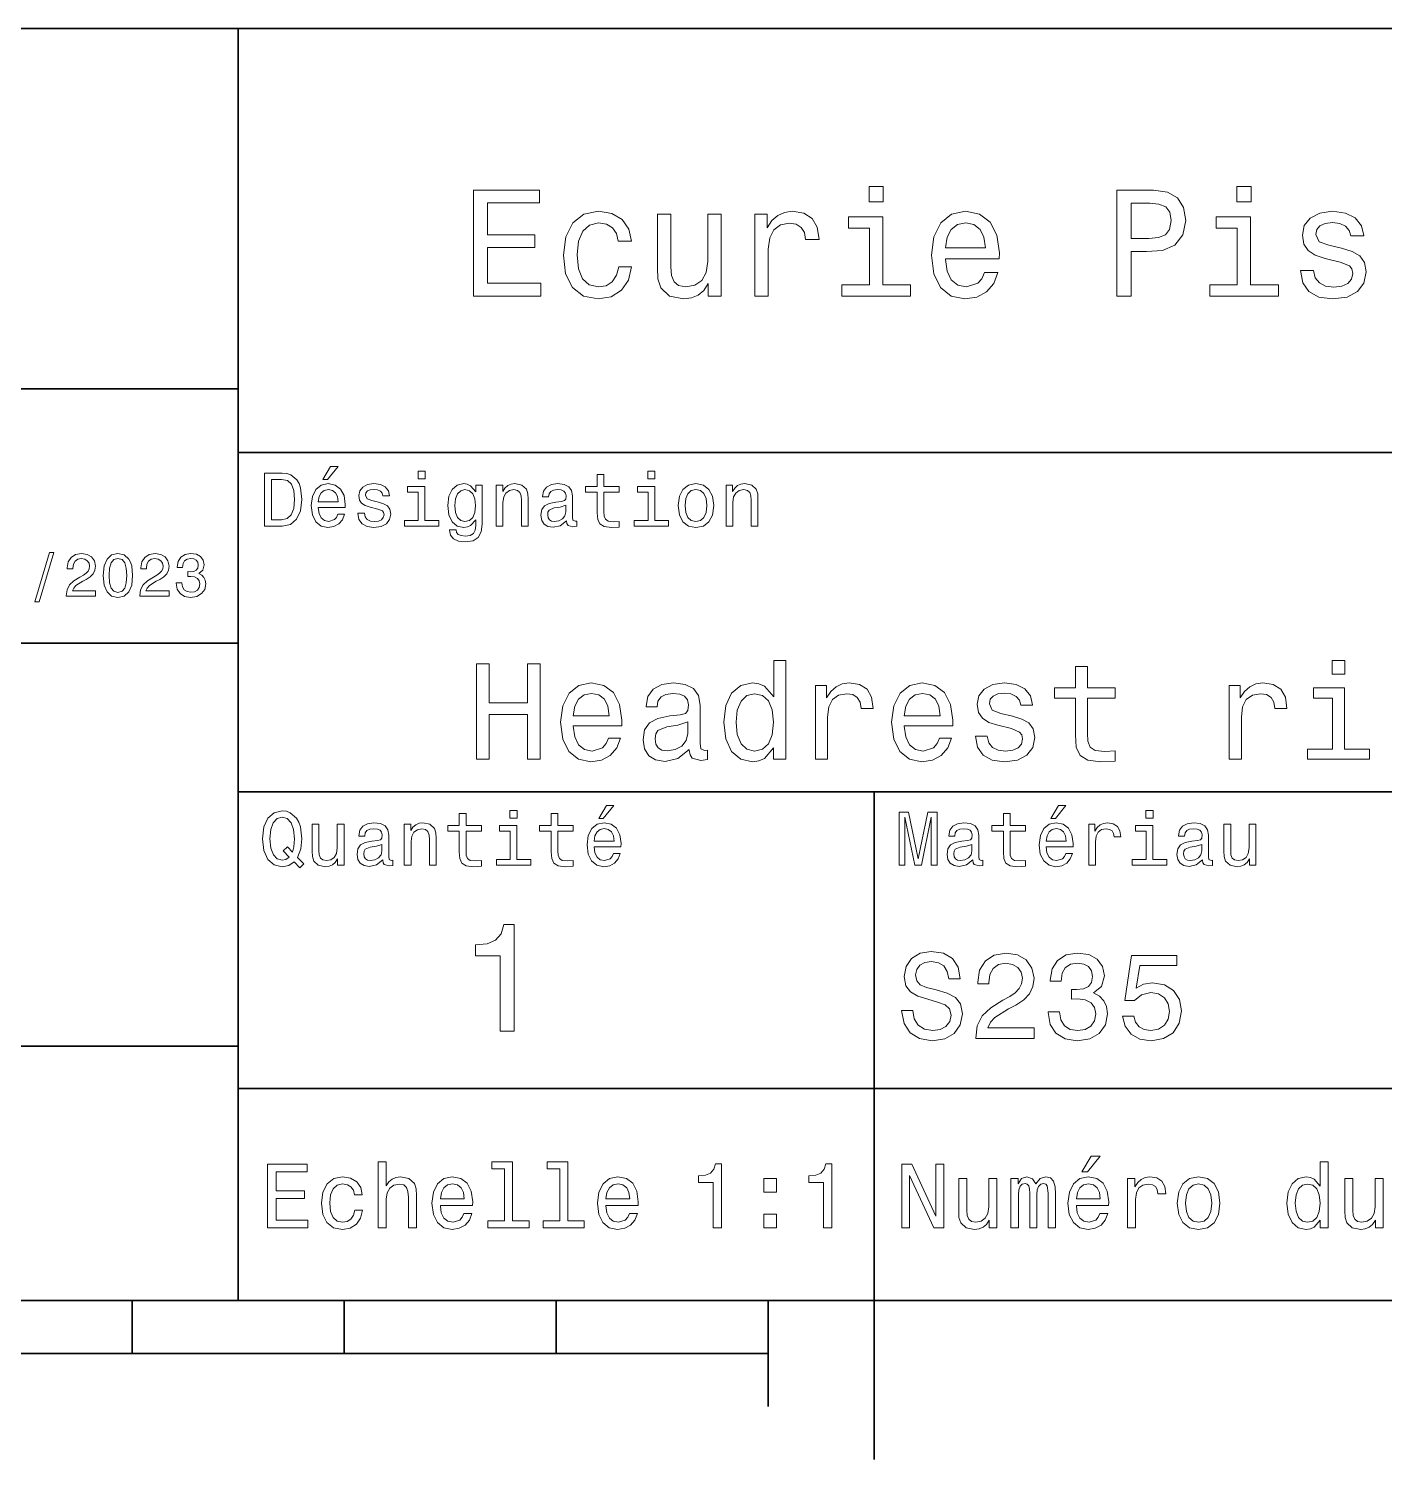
# Model space of a CAD drawing. Extents: x 0 to 420, y 0 to 297.
# Drawn here: x 275.1 to 339.1, y 2.5 to 70 of the extents above; entities that cross this region are included whole.
import ezdxf

# ---------------------------------------------------------------- set-up
doc = ezdxf.new("R2010")
doc.units = 0

msp = doc.modelspace()

# ---------------------------------------------------------------- linework, layer by layer
at = {"color": 7, "lineweight": 35}
for p, q in [((220, 70), (410, 70)), ((285, 10), (285, 70)), ((220, 53), (285, 53)), ((285, 50), (410, 50)), ((220, 41), (285, 41)), ((285, 34), (410, 34)), ((220, 22), (285, 22)), ((285, 20), (410, 20)), ((10, 10), (410, 10)), ((220, 10), (410, 10)), ((110, 7.5), (310, 7.5))]:
    msp.add_line(p, q, dxfattribs=at)
at = {"color": 7, "lineweight": 35, "ltscale": 0.35}
msp.add_line((315, 20), (315, 34), dxfattribs=at)
at = {"color": 7, "lineweight": 35, "ltscale": 0.25}
msp.add_line((315, 10), (315, 20), dxfattribs=at)
at = {"color": 7, "lineweight": 35, "ltscale": 0.0625}
for p, q in [((280, 10), (280, 7.5)), ((290, 10), (290, 7.5)), ((300, 10), (300, 7.5))]:
    msp.add_line(p, q, dxfattribs=at)
at = {"color": 7, "lineweight": 35, "ltscale": 0.125}
msp.add_line((310, 10), (310, 5), dxfattribs=at)
at = {"color": 7, "lineweight": 35, "ltscale": 0.1875}
msp.add_line((315, 10), (315, 2.5), dxfattribs=at)
at = {"color": 7, "lineweight": 13}
for points in [[(296.109497, 57.381123), (299.279541, 57.381123), (299.279541, 57.986309), (296.772339, 57.986309), (296.772339, 59.679394), (299.005768, 59.679394), (299.005768, 60.277374), (296.772339, 60.277374), (296.772339, 61.775936), (299.221893, 61.775936), (299.221893, 62.381123), (296.109497, 62.381123)], [(315.439484, 62.554031), (314.76944, 62.554031), (314.76944, 61.833572), (315.439484, 61.833572)], [(326.462524, 57.381123), (327.125366, 57.381123), (327.125366, 59.492073), (327.860229, 59.492073), (328.602295, 59.528095), (329.193085, 59.780258), (329.574921, 60.270172), (329.70462, 60.940201), (329.60376, 61.559795), (329.315552, 62.013687), (328.840057, 62.287464), (328.19165, 62.381123), (326.462524, 62.381123)], [(332.788177, 62.554031), (332.118164, 62.554031), (332.118164, 61.833572), (332.788177, 61.833572)], [(328.011536, 61.76873), (328.443787, 61.725502), (328.760803, 61.588615), (328.94812, 61.336452), (329.01297, 60.940201), (328.940918, 60.522331), (328.746399, 60.270172), (328.414978, 60.140488), (327.96109, 60.104465), (327.125366, 60.104465), (327.125366, 61.76873)], [(302.932281, 59.967579), (303.559082, 59.967579), (303.429382, 60.543945), (303.119598, 60.997837), (302.636871, 61.278816), (302.010071, 61.386887), (301.318451, 61.242794), (300.792511, 60.839336), (300.46109, 60.183716), (300.345825, 59.304752), (300.453888, 58.432995), (300.778107, 57.78458), (301.289612, 57.381123), (301.988464, 57.244236), (302.608063, 57.352303), (303.09079, 57.6549), (303.42218, 58.130402), (303.566284, 58.764408), (302.96109, 58.764408), (302.853027, 58.36095), (302.651306, 58.058357), (302.363098, 57.871037), (302.010071, 57.8134), (301.570618, 57.907059), (301.253601, 58.195244), (301.059082, 58.663544), (300.994232, 59.326366), (301.059082, 59.974781), (301.260803, 60.443081), (301.585022, 60.731266), (302.010071, 60.83213), (302.384735, 60.767288), (302.66571, 60.601585), (302.853027, 60.327808)], [(307.788177, 61.25), (307.154175, 61.25), (307.154175, 59.016571), (307.082123, 58.497837), (306.873199, 58.123196), (306.548981, 57.892651), (306.123901, 57.820602), (305.785309, 57.878242), (305.569153, 58.051151), (305.446686, 58.346542), (305.417877, 58.764408), (305.417877, 61.25), (304.783875, 61.25), (304.783875, 58.706772), (304.805481, 58.195244), (304.942352, 57.770172), (305.360229, 57.381123), (306.030243, 57.244236), (306.390503, 57.294666), (306.700287, 57.424351), (306.966858, 57.647694), (307.182983, 57.971901), (307.182983, 57.381123), (307.788177, 57.381123)], [(309.380402, 57.381123), (310.014404, 57.381123), (310.014404, 59.592937), (310.079254, 60.12608), (310.273773, 60.507923), (310.59079, 60.738472), (311.015839, 60.817722), (311.332855, 60.767288), (311.570618, 60.623199), (311.714691, 60.378242), (311.765137, 60.046829), (312.406342, 60.046829), (312.319885, 60.630402), (312.082123, 61.048271), (311.685883, 61.30043), (311.145538, 61.386887), (310.778107, 61.32925), (310.46109, 61.185158), (310.180115, 60.940201), (309.956757, 60.608788), (309.956757, 61.25), (309.380402, 61.25)], [(315.417877, 57.914265), (315.417877, 61.120316), (313.789612, 61.120316), (313.789612, 60.579971), (314.783875, 60.579971), (314.783875, 57.914265), (313.48703, 57.914265), (313.48703, 57.381123), (316.729095, 57.381123), (316.729095, 57.914265)], [(318.371765, 59.131844), (320.907776, 59.131844), (320.914978, 59.427231), (320.799713, 60.255764), (320.482697, 60.875359), (319.978394, 61.25), (319.30835, 61.386887), (318.65274, 61.242794), (318.148407, 60.839336), (317.824219, 60.183716), (317.708923, 59.319164), (317.816986, 58.432995), (318.141205, 57.78458), (318.638336, 57.381123), (319.286743, 57.244236), (319.848694, 57.337894), (320.309784, 57.582851), (320.648407, 57.971901), (320.842926, 58.490631), (320.216125, 58.490631), (320.086456, 58.20245), (319.899139, 57.986309), (319.365997, 57.8134), (318.955322, 57.892651), (318.645538, 58.14481), (318.443787, 58.555473), (318.371765, 59.110229)], [(318.371765, 59.664986), (318.451019, 60.162102), (318.645538, 60.529537), (318.940918, 60.75288), (319.329956, 60.83213), (319.711823, 60.75288), (320.007202, 60.529537), (320.187317, 60.162102), (320.252167, 59.664986)], [(332.766571, 57.914265), (332.766571, 61.120316), (331.138336, 61.120316), (331.138336, 60.579971), (332.132568, 60.579971), (332.132568, 57.914265), (330.835724, 57.914265), (330.835724, 57.381123), (334.07782, 57.381123), (334.07782, 57.914265)], [(337.060516, 59.636166), (336.44812, 59.780258), (335.994232, 59.945965), (335.842926, 60.28458), (335.886169, 60.522331), (336.037476, 60.695244), (336.28241, 60.803314), (336.635437, 60.846542), (336.97406, 60.803314), (337.240631, 60.67363), (337.413544, 60.479107), (337.485596, 60.219738), (338.105194, 60.219738), (338.105194, 60.23415), (337.997131, 60.70245), (337.701721, 61.069885), (337.240631, 61.30043), (336.635437, 61.386887), (336.023041, 61.30043), (335.576355, 61.062679), (335.29538, 60.709652), (335.208923, 60.262966), (335.273773, 59.830688), (335.475494, 59.528095), (335.806915, 59.311958), (336.289612, 59.16066), (336.995667, 58.987751), (337.427948, 58.807636), (337.543213, 58.663544), (337.586456, 58.447407), (337.521606, 58.180836), (337.348694, 57.979107), (337.067719, 57.849422), (336.693085, 57.806194), (336.296814, 57.849422), (336.008636, 58.000721), (335.814117, 58.245674), (335.734863, 58.584293), (335.122467, 58.584293), (335.223328, 58.007923), (335.518738, 57.590057), (335.98703, 57.337894), (336.635437, 57.244236), (337.312683, 57.337894), (337.809814, 57.590057), (338.112396, 57.993515), (338.220459, 58.519451), (338.141205, 58.973343), (337.917877, 59.283138), (337.550415, 59.484871)], [(289.004333, 48.728386), (289.216858, 48.728386), (289.71759, 49.340778), (289.364563, 49.340778)], [(287.080688, 49.030979), (286.248566, 49.030979), (286.248566, 46.530979), (287.080688, 46.530979), (287.473328, 46.610229), (287.765137, 46.851585), (287.945251, 47.244236), (288.010101, 47.780979), (287.952454, 48.328529), (287.880402, 48.544666), (287.779541, 48.717579), (287.487762, 48.951729), (287.296844, 49.009365)], [(287.055481, 48.731987), (287.329254, 48.677952), (287.516571, 48.512245), (287.628235, 48.216858), (287.664276, 47.780979), (287.624634, 47.359509), (287.51297, 47.064121), (287.322052, 46.887608), (287.055481, 46.829971), (286.583588, 46.829971), (286.583588, 48.731987)], [(293.824219, 49.117435), (293.489197, 49.117435), (293.489197, 48.757202), (293.824219, 48.757202)], [(301.943817, 48.130402), (301.943817, 47.161381), (301.965424, 46.84798), (302.066284, 46.631844), (302.268005, 46.505764), (302.610229, 46.462536), (302.984863, 46.480545), (302.984863, 46.754322), (302.71109, 46.732708), (302.462524, 46.761528), (302.329254, 46.851585), (302.271606, 47.00288), (302.260803, 47.215416), (302.260803, 48.130402), (302.984863, 48.130402), (302.984863, 48.400574), (302.260803, 48.400574), (302.260803, 48.966137), (301.943817, 48.966137), (301.943817, 48.400574), (301.39624, 48.400574), (301.39624, 48.130402)], [(304.667145, 49.117435), (304.332123, 49.117435), (304.332123, 48.757202), (304.667145, 48.757202)], [(288.784576, 47.406338), (290.052582, 47.406338), (290.056183, 47.554035), (289.998566, 47.9683), (289.840057, 48.278099), (289.587891, 48.465416), (289.252869, 48.533859), (288.925079, 48.461815), (288.672913, 48.260086), (288.510803, 47.932278), (288.453156, 47.5), (288.507202, 47.056915), (288.669312, 46.732708), (288.917877, 46.530979), (289.242065, 46.462536), (289.523041, 46.509365), (289.753601, 46.631844), (289.922913, 46.826366), (290.020172, 47.085735), (289.706787, 47.085735), (289.641937, 46.941643), (289.548279, 46.833572), (289.281708, 46.747116), (289.076355, 46.786743), (288.921478, 46.912823), (288.820618, 47.118156), (288.784576, 47.395531)], [(288.784576, 47.672909), (288.824219, 47.921471), (288.921478, 48.105186), (289.069153, 48.216858), (289.263702, 48.256485), (289.45462, 48.216858), (289.602295, 48.105186), (289.692352, 47.921471), (289.724792, 47.672909)], [(291.623199, 47.658501), (291.317017, 47.730545), (291.090057, 47.8134), (291.014404, 47.982708), (291.036011, 48.101585), (291.111664, 48.188038), (291.234161, 48.242073), (291.410675, 48.263687), (291.579956, 48.242073), (291.713257, 48.177231), (291.799713, 48.079971), (291.835724, 47.950287), (292.145538, 47.950287), (292.145538, 47.957493), (292.091492, 48.191643), (291.943817, 48.375359), (291.713257, 48.490635), (291.410675, 48.533859), (291.104462, 48.490635), (290.881134, 48.371758), (290.740631, 48.195244), (290.697418, 47.971901), (290.729828, 47.755764), (290.830688, 47.604465), (290.996399, 47.496399), (291.237762, 47.42075), (291.59079, 47.334293), (291.806915, 47.244236), (291.864563, 47.172188), (291.886169, 47.064121), (291.85376, 46.930836), (291.767303, 46.829971), (291.626801, 46.765129), (291.439484, 46.743515), (291.241364, 46.765129), (291.09726, 46.840778), (291, 46.963257), (290.960388, 47.132565), (290.654175, 47.132565), (290.70462, 46.844379), (290.852295, 46.635445), (291.086456, 46.509365), (291.410675, 46.462536), (291.749268, 46.509365), (291.997833, 46.635445), (292.149139, 46.837173), (292.203156, 47.100143), (292.163544, 47.327087), (292.05188, 47.481987), (291.868164, 47.582851)], [(293.813416, 46.79755), (293.813416, 48.400574), (292.999268, 48.400574), (292.999268, 48.130402), (293.496399, 48.130402), (293.496399, 46.79755), (292.847992, 46.79755), (292.847992, 46.530979), (294.469025, 46.530979), (294.469025, 46.79755)], [(296.518738, 46.617435), (296.518738, 48.465416), (296.216125, 48.465416), (296.216125, 48.152016), (295.96759, 48.4366), (295.816284, 48.508644), (295.646973, 48.533859), (295.34079, 48.461815), (295.103027, 48.260086), (294.94812, 47.935879), (294.894104, 47.5), (294.94812, 47.060516), (295.103027, 46.736309), (295.34079, 46.530979), (295.646973, 46.462536), (295.819885, 46.487751), (295.963989, 46.552593), (296.216125, 46.826366), (296.216125, 46.552593), (296.187317, 46.336456), (296.108063, 46.181557), (295.956787, 46.091499), (295.729828, 46.059078), (295.531708, 46.080692), (295.391205, 46.134727), (295.30835, 46.228386), (295.283142, 46.354465), (294.976959, 46.354465), (294.976959, 46.340057), (295.023773, 46.109509), (295.167877, 45.9366), (295.398407, 45.824928), (295.711823, 45.785301), (296.086456, 45.839336), (296.335022, 45.990635), (296.475494, 46.253601)], [(295.221893, 47.5), (295.254333, 47.820606), (295.351593, 48.058357), (295.502869, 48.198845), (295.70462, 48.249279), (295.917145, 48.198845), (296.075653, 48.058357), (296.172913, 47.820606), (296.208923, 47.5), (296.172913, 47.172188), (296.075653, 46.938038), (295.917145, 46.793949), (295.70462, 46.747116), (295.502869, 46.793949), (295.351593, 46.938038), (295.254333, 47.175793)], [(297.181549, 46.530979), (297.498566, 46.530979), (297.498566, 47.647694), (297.530975, 47.903458), (297.635437, 48.090778), (297.797546, 48.206051), (298.013702, 48.249279), (298.186584, 48.213257), (298.294678, 48.115993), (298.348694, 47.953888), (298.366699, 47.737751), (298.366699, 46.530979), (298.683716, 46.530979), (298.683716, 47.802593), (298.669312, 48.058357), (298.604462, 48.270893), (298.391937, 48.465416), (298.060516, 48.533859), (297.876801, 48.508644), (297.721893, 48.440201), (297.588623, 48.324928), (297.484161, 48.170029), (297.484161, 48.465416), (297.181549, 48.465416)], [(300.499268, 46.783142), (300.499268, 46.772335), (300.517303, 46.649857), (300.57132, 46.5634), (300.798279, 46.494957), (300.974792, 46.523773), (300.974792, 46.76873), (300.899139, 46.757923), (300.798279, 46.804756), (300.780273, 46.948845), (300.780273, 47.950287), (300.73703, 48.206051), (300.610962, 48.386166), (300.391205, 48.494236), (300.081421, 48.533859), (299.778809, 48.490635), (299.555481, 48.368156), (299.414978, 48.177231), (299.368164, 47.925072), (299.368164, 47.903458), (299.65274, 47.903458), (299.677948, 48.054756), (299.757202, 48.162823), (299.886902, 48.227665), (300.070618, 48.25288), (300.247131, 48.234871), (300.373199, 48.180836), (300.448853, 48.087173), (300.47406, 47.957493), (300.459656, 47.806194), (300.402008, 47.730545), (300.257935, 47.694523), (299.987762, 47.665707), (299.677948, 47.600864), (299.458221, 47.485592), (299.328522, 47.305473), (299.28891, 47.038906), (299.324921, 46.801151), (299.436584, 46.624638), (299.616699, 46.512966), (299.865265, 46.473343), (300.200287, 46.548992)], [(304.656342, 46.79755), (304.656342, 48.400574), (303.842224, 48.400574), (303.842224, 48.130402), (304.339325, 48.130402), (304.339325, 46.79755), (303.690918, 46.79755), (303.690918, 46.530979), (305.311951, 46.530979), (305.311951, 46.79755)], [(305.762238, 47.496399), (305.819885, 47.056915), (305.985596, 46.732708), (306.248566, 46.530979), (306.601593, 46.462536), (306.951019, 46.530979), (307.213989, 46.729107), (307.3797, 47.053314), (307.440918, 47.496399), (307.3797, 47.935879), (307.213989, 48.263687), (306.951019, 48.461815), (306.601593, 48.533859), (306.248566, 48.461815), (305.985596, 48.260086), (305.819885, 47.935879)], [(306.086456, 47.5), (306.118866, 47.824207), (306.219727, 48.058357), (306.381836, 48.20245), (306.601593, 48.25288), (306.817719, 48.20245), (306.979828, 48.061958), (307.080688, 47.824207), (307.11673, 47.5), (307.080688, 47.172188), (306.979828, 46.934437), (306.817719, 46.790344), (306.601593, 46.743515), (306.381836, 46.790344), (306.219727, 46.934437), (306.118866, 47.172188)], [(308.024506, 46.530979), (308.341492, 46.530979), (308.341492, 47.647694), (308.373932, 47.903458), (308.478394, 48.090778), (308.640503, 48.206051), (308.856628, 48.249279), (309.029541, 48.213257), (309.137604, 48.115993), (309.19165, 47.953888), (309.209656, 47.737751), (309.209656, 46.530979), (309.526672, 46.530979), (309.526672, 47.802593), (309.512238, 48.058357), (309.447418, 48.270893), (309.234863, 48.465416), (308.903473, 48.533859), (308.719727, 48.508644), (308.56485, 48.440201), (308.431549, 48.324928), (308.327087, 48.170029), (308.327087, 48.465416), (308.024506, 48.465416)], [(300.463257, 47.208214), (300.420044, 47.020893), (300.304749, 46.876801), (300.131836, 46.783142), (299.919312, 46.750721), (299.78241, 46.76873), (299.68515, 46.826366), (299.623932, 46.927231), (299.605896, 47.067722), (299.620331, 47.193802), (299.677948, 47.283859), (299.908508, 47.384727), (300.200287, 47.427952), (300.463257, 47.514408)], [(275.417877, 42.956772), (275.61673, 42.956772), (276.314117, 45.279541), (276.112396, 45.279541)], [(276.899139, 43.224785), (278.273773, 43.224785), (278.273773, 43.472622), (277.187317, 43.472622), (277.247833, 43.60807), (277.351593, 43.720463), (277.671478, 43.925072), (277.841492, 44.011528), (278.031708, 44.135448), (278.167145, 44.279541), (278.244965, 44.44957), (278.273773, 44.642651), (278.224792, 44.884727), (278.089355, 45.074928), (277.881836, 45.195965), (277.613831, 45.239193), (277.337189, 45.190201), (277.126801, 45.054756), (276.991364, 44.838619), (276.945251, 44.553314), (276.945251, 44.51297), (277.207489, 44.51297), (277.207489, 44.536022), (277.233429, 44.731991), (277.311249, 44.876083), (277.43515, 44.9683), (277.599426, 45), (277.766571, 44.971184), (277.890503, 44.899136), (277.971191, 44.786743), (278, 44.645535), (277.979828, 44.51297), (277.925079, 44.400578), (277.832855, 44.302593), (277.706055, 44.216141), (277.536041, 44.12392), (277.253601, 43.945248), (277.054749, 43.755043), (276.936615, 43.524498), (276.899139, 43.233429)], [(278.64267, 44.201729), (278.685883, 43.749279), (278.82132, 43.426514), (279.037476, 43.230549), (279.337189, 43.167149), (279.634003, 43.230549), (279.850159, 43.426514), (279.982727, 43.749279), (280.028809, 44.201729), (279.982727, 44.651299), (279.927948, 44.829971), (279.850159, 44.976948), (279.634003, 45.172913), (279.337189, 45.239193), (279.037476, 45.172913), (278.82132, 44.974064), (278.685883, 44.651299)], [(280.368866, 43.224785), (281.74353, 43.224785), (281.74353, 43.472622), (280.657074, 43.472622), (280.71759, 43.60807), (280.82132, 43.720463), (281.141205, 43.925072), (281.311249, 44.011528), (281.501434, 44.135448), (281.636902, 44.279541), (281.714691, 44.44957), (281.74353, 44.642651), (281.694519, 44.884727), (281.559082, 45.074928), (281.351593, 45.195965), (281.083588, 45.239193), (280.806915, 45.190201), (280.596558, 45.054756), (280.46109, 44.838619), (280.414978, 44.553314), (280.414978, 44.51297), (280.677246, 44.51297), (280.677246, 44.536022), (280.703186, 44.731991), (280.780975, 44.876083), (280.904907, 44.9683), (281.069153, 45), (281.236328, 44.971184), (281.360229, 44.899136), (281.440918, 44.786743), (281.469757, 44.645535), (281.449585, 44.51297), (281.394806, 44.400578), (281.302612, 44.302593), (281.175781, 44.216141), (281.005768, 44.12392), (280.723358, 43.945248), (280.524506, 43.755043), (280.406342, 43.524498), (280.368866, 43.233429)], [(282.080688, 43.853027), (282.080688, 43.832855), (282.126801, 43.556198), (282.262238, 43.348705), (282.475494, 43.216141), (282.757935, 43.167149), (283.057648, 43.216141), (283.28241, 43.342941), (283.426514, 43.54467), (283.478394, 43.804035), (283.455322, 43.974064), (283.391937, 44.112392), (283.288177, 44.219021), (283.149872, 44.296829), (283.337189, 44.45245), (283.403473, 44.700291), (283.360229, 44.925072), (283.236328, 45.0951), (283.034576, 45.201729), (282.757935, 45.239193), (282.498566, 45.193085), (282.299713, 45.066284), (282.170044, 44.864555), (282.126801, 44.596542), (282.126801, 44.57637), (282.383301, 44.57637), (282.406342, 44.760807), (282.481262, 44.893372), (282.602295, 44.974064), (282.772339, 45.002884), (282.92218, 44.979828), (283.031708, 44.919308), (283.097992, 44.821327), (283.123932, 44.688763), (283.097992, 44.54755), (283.028809, 44.45245), (282.907776, 44.394814), (282.74353, 44.377522), (282.631134, 44.380405), (282.631134, 44.15274), (282.772339, 44.158501), (282.953888, 44.132565), (283.089355, 44.0634), (283.170044, 43.951008), (283.198853, 43.804035), (283.167145, 43.63689), (283.083588, 43.51297), (282.951019, 43.435158), (282.775208, 43.409222), (282.593658, 43.438042), (282.46109, 43.524498), (282.377533, 43.662827), (282.345825, 43.853027)], [(278.919312, 44.201729), (278.942383, 44.550434), (279.014404, 44.801155), (279.144104, 44.948128), (279.337189, 45), (279.527374, 44.948128), (279.657074, 44.801155), (279.729126, 44.550434), (279.752167, 44.201729), (279.729126, 43.850143), (279.657074, 43.599426), (279.527374, 43.45245), (279.337189, 43.403458), (279.144104, 43.45245), (279.014404, 43.599426), (278.942383, 43.850143)], [(296.250732, 35.530258), (296.85376, 35.530258), (296.85376, 37.644093), (298.656342, 37.644093), (298.656342, 35.530258), (299.252869, 35.530258), (299.252869, 40.030258), (298.656342, 40.030258), (298.656342, 38.195244), (296.85376, 38.195244), (296.85376, 40.030258), (296.250732, 40.030258)], [(310.26297, 36.068443), (310.26297, 35.530258), (310.833588, 35.530258), (310.833588, 40.185879), (310.26944, 40.185879), (310.26944, 38.480545), (309.835022, 38.973343), (309.569153, 39.090057), (309.264404, 39.135445), (308.713257, 39.005764), (308.285309, 38.642651), (308.00647, 38.059078), (307.90921, 37.274494), (308.00647, 36.489914), (308.285309, 35.899857), (308.713257, 35.530258), (309.264404, 35.407059), (309.569153, 35.45245), (309.841492, 35.569164)], [(324.502167, 38.409222), (324.502167, 36.664986), (324.541077, 36.100864), (324.722626, 35.711815), (325.085724, 35.484871), (325.701721, 35.407059), (326.376068, 35.43948), (326.376068, 35.932274), (325.883301, 35.893372), (325.435883, 35.945244), (325.195953, 36.107349), (325.092224, 36.379681), (325.072754, 36.762245), (325.072754, 38.409222), (326.376068, 38.409222), (326.376068, 38.895531), (325.072754, 38.895531), (325.072754, 39.913544), (324.502167, 39.913544), (324.502167, 38.895531), (323.516571, 38.895531), (323.516571, 38.409222)], [(337.21109, 40.185879), (336.608063, 40.185879), (336.608063, 39.537464), (337.21109, 39.537464)], [(300.815552, 37.105907), (303.097992, 37.105907), (303.104462, 37.371758), (303.000732, 38.117435), (302.715424, 38.675072), (302.261536, 39.012245), (301.658508, 39.135445), (301.068451, 39.005764), (300.614563, 38.642651), (300.322754, 38.052593), (300.219025, 37.274494), (300.316284, 36.476944), (300.608063, 35.893372), (301.055481, 35.530258), (301.639038, 35.407059), (302.144806, 35.491352), (302.559784, 35.711815), (302.864563, 36.061958), (303.039612, 36.528816), (302.475494, 36.528816), (302.358795, 36.269451), (302.190216, 36.074928), (301.710388, 35.919308), (301.34079, 35.990631), (301.061951, 36.217579), (300.880402, 36.587173), (300.815552, 37.086452)], [(300.815552, 37.585735), (300.886902, 38.033138), (301.061951, 38.363831), (301.32782, 38.564842), (301.677948, 38.636166), (302.021606, 38.564842), (302.287476, 38.363831), (302.449554, 38.033138), (302.507935, 37.585735)], [(306.288177, 35.98415), (306.288177, 35.964695), (306.320618, 35.744236), (306.417877, 35.588615), (306.826355, 35.465416), (307.144104, 35.517288), (307.144104, 35.958214), (307.007935, 35.938759), (306.826355, 36.023052), (306.793945, 36.282421), (306.793945, 38.085014), (306.716125, 38.545387), (306.489197, 38.869595), (306.093658, 39.064121), (305.536011, 39.135445), (304.991364, 39.057636), (304.589325, 38.837173), (304.336456, 38.493515), (304.252167, 38.039623), (304.252167, 38.000721), (304.764404, 38.000721), (304.809784, 38.273052), (304.952454, 38.467579), (305.185883, 38.584293), (305.516571, 38.629681), (305.83429, 38.59726), (306.061249, 38.5), (306.197418, 38.331409), (306.242798, 38.09798), (306.216858, 37.825645), (306.113098, 37.68948), (305.85376, 37.624638), (305.367432, 37.572765), (304.809784, 37.456051), (304.414276, 37.248558), (304.180847, 36.924351), (304.109497, 36.444523), (304.174347, 36.016571), (304.375366, 35.698845), (304.699554, 35.497837), (305.146973, 35.426514), (305.75, 35.562679)], [(309.361664, 38.623199), (309.737762, 38.532421), (310.023041, 38.279537), (310.19165, 37.858067), (310.25647, 37.274494), (310.19165, 36.684437), (310.023041, 36.262966), (309.737762, 36.003601), (309.361664, 35.919308), (309.005035, 36.003601), (308.732697, 36.262966), (308.551147, 36.690922), (308.492798, 37.274494), (308.551147, 37.851585), (308.732697, 38.273052), (309.005035, 38.532421)], [(312.240631, 35.530258), (312.811249, 35.530258), (312.811249, 37.520893), (312.869598, 38.000721), (313.044678, 38.344379), (313.329956, 38.551872), (313.712524, 38.623199), (313.997833, 38.577808), (314.211823, 38.448124), (314.341492, 38.227665), (314.386902, 37.929394), (314.963989, 37.929394), (314.886169, 38.454609), (314.67218, 38.830692), (314.315552, 39.057636), (313.829254, 39.135445), (313.498566, 39.083572), (313.213257, 38.953888), (312.960388, 38.733429), (312.759369, 38.435158), (312.759369, 39.012245), (312.240631, 39.012245)], [(316.429382, 37.105907), (318.711823, 37.105907), (318.718292, 37.371758), (318.614563, 38.117435), (318.329254, 38.675072), (317.875366, 39.012245), (317.272339, 39.135445), (316.682281, 39.005764), (316.228394, 38.642651), (315.936584, 38.052593), (315.832855, 37.274494), (315.930115, 36.476944), (316.221893, 35.893372), (316.669312, 35.530258), (317.252869, 35.407059), (317.758636, 35.491352), (318.173645, 35.711815), (318.478394, 36.061958), (318.653473, 36.528816), (318.089325, 36.528816), (317.972626, 36.269451), (317.804047, 36.074928), (317.324219, 35.919308), (316.95462, 35.990631), (316.675781, 36.217579), (316.494232, 36.587173), (316.429382, 37.086452)], [(316.429382, 37.585735), (316.500732, 38.033138), (316.675781, 38.363831), (316.94165, 38.564842), (317.291779, 38.636166), (317.635437, 38.564842), (317.901306, 38.363831), (318.063416, 38.033138), (318.121765, 37.585735)], [(321.53891, 37.559795), (320.987762, 37.68948), (320.579254, 37.838615), (320.443085, 38.143372), (320.481995, 38.357346), (320.618164, 38.512966), (320.838623, 38.610229), (321.156342, 38.649136), (321.46109, 38.610229), (321.701019, 38.493515), (321.856628, 38.318443), (321.921478, 38.085014), (322.479095, 38.085014), (322.479095, 38.09798), (322.381836, 38.519451), (322.115997, 38.850143), (321.701019, 39.057636), (321.156342, 39.135445), (320.605194, 39.057636), (320.203186, 38.843658), (319.950287, 38.525936), (319.872467, 38.123917), (319.930847, 37.734871), (320.112396, 37.462536), (320.410675, 37.268009), (320.845093, 37.131844), (321.48056, 36.976223), (321.869598, 36.814121), (321.973328, 36.684437), (322.012238, 36.489914), (321.953888, 36.25), (321.798279, 36.068443), (321.54538, 35.951729), (321.208221, 35.912823), (320.851593, 35.951729), (320.592224, 36.087894), (320.417145, 36.308357), (320.345825, 36.61311), (319.794678, 36.61311), (319.885437, 36.094379), (320.151306, 35.7183), (320.572754, 35.491352), (321.156342, 35.407059), (321.765839, 35.491352), (322.213257, 35.7183), (322.485596, 36.081409), (322.582855, 36.554752), (322.511536, 36.963257), (322.310516, 37.242073), (321.979828, 37.42363)], [(331.757935, 35.530258), (332.328522, 35.530258), (332.328522, 37.520893), (332.386902, 38.000721), (332.561951, 38.344379), (332.84726, 38.551872), (333.229828, 38.623199), (333.515137, 38.577808), (333.729095, 38.448124), (333.858795, 38.227665), (333.904175, 37.929394), (334.481262, 37.929394), (334.403442, 38.454609), (334.189484, 38.830692), (333.832855, 39.057636), (333.346558, 39.135445), (333.015839, 39.083572), (332.73053, 38.953888), (332.477661, 38.733429), (332.276672, 38.435158), (332.276672, 39.012245), (331.757935, 39.012245)], [(337.19165, 36.010086), (337.19165, 38.895531), (335.726227, 38.895531), (335.726227, 38.409222), (336.621033, 38.409222), (336.621033, 36.010086), (335.453888, 36.010086), (335.453888, 35.530258), (338.371765, 35.530258), (338.371765, 36.010086)], [(306.223328, 36.749279), (306.145538, 36.412102), (305.938049, 36.152737), (305.626801, 35.98415), (305.244232, 35.925793), (304.997833, 35.958214), (304.822754, 36.061958), (304.712524, 36.243515), (304.680115, 36.496395), (304.706055, 36.723343), (304.809784, 36.885445), (305.224792, 37.067001), (305.75, 37.14481), (306.223328, 37.30043)], [(287.642639, 30.685879), (287.916412, 30.401297), (288.107361, 30.592218), (287.811951, 30.894812), (287.963257, 31.305475), (288.010101, 31.780979), (287.94165, 32.339336), (287.862396, 32.56628), (287.757935, 32.753601), (287.462524, 33.009365), (287.28241, 33.074207), (287.08429, 33.099422), (286.702454, 33.009365), (286.410675, 32.757202), (286.223358, 32.342937), (286.158508, 31.780979), (286.223358, 31.219019), (286.407074, 30.804754), (286.698853, 30.54899), (287.08429, 30.462536), (287.397705, 30.520172)], [(298.161377, 33.117435), (297.826355, 33.117435), (297.826355, 32.757202), (298.161377, 32.757202)], [(302.015839, 32.728386), (302.228394, 32.728386), (302.729095, 33.340778), (302.376068, 33.340778)], [(323.341492, 32.728386), (323.554047, 32.728386), (324.054749, 33.340778), (323.701721, 33.340778)], [(328.161377, 33.117435), (327.826355, 33.117435), (327.826355, 32.757202), (328.161377, 32.757202)], [(287.41571, 30.916426), (287.260803, 30.801151), (287.08429, 30.765129), (286.850159, 30.829971), (286.666412, 31.024494), (286.543945, 31.341497), (286.504333, 31.780979), (286.543945, 32.216858), (286.662811, 32.537464), (286.846527, 32.731987), (287.08429, 32.80043), (287.318451, 32.731987), (287.502167, 32.533859), (287.621033, 32.213257), (287.664276, 31.780979), (287.631836, 31.40634), (287.563416, 31.150576), (287.329254, 31.395533), (287.134735, 31.211815)], [(289.998566, 32.465416), (289.681549, 32.465416), (289.681549, 31.348703), (289.645538, 31.089336), (289.541077, 30.902016), (289.378967, 30.786743), (289.166412, 30.750719), (288.997131, 30.779539), (288.889038, 30.865993), (288.82782, 31.013687), (288.813416, 31.222622), (288.813416, 32.465416), (288.496399, 32.465416), (288.496399, 31.193804), (288.507202, 30.93804), (288.575653, 30.725504), (288.784576, 30.530979), (289.119598, 30.462536), (289.299713, 30.487751), (289.45462, 30.552593), (289.587891, 30.664265), (289.695953, 30.826368), (289.695953, 30.530979), (289.998566, 30.530979)], [(291.824921, 30.78314), (291.824921, 30.772333), (291.842926, 30.649855), (291.896973, 30.5634), (292.123932, 30.494957), (292.300446, 30.523775), (292.300446, 30.768732), (292.224792, 30.757925), (292.123932, 30.804754), (292.105896, 30.948847), (292.105896, 31.950287), (292.062683, 32.206051), (291.936584, 32.386166), (291.716858, 32.494236), (291.407074, 32.533859), (291.104462, 32.490635), (290.881134, 32.368156), (290.740631, 32.177231), (290.693817, 31.925072), (290.693817, 31.903458), (290.978394, 31.903458), (291.003601, 32.054756), (291.082855, 32.162823), (291.212524, 32.227665), (291.39624, 32.25288), (291.572754, 32.234871), (291.698853, 32.180836), (291.774506, 32.087173), (291.799713, 31.957493), (291.785309, 31.806194), (291.727661, 31.730547), (291.583588, 31.694523), (291.313416, 31.665705), (291.003601, 31.600864), (290.783875, 31.48559), (290.654175, 31.305475), (290.614563, 31.038904), (290.650574, 30.801151), (290.762238, 30.62464), (290.942352, 30.512968), (291.190918, 30.473343), (291.52594, 30.54899)], [(292.844391, 30.530979), (293.161377, 30.530979), (293.161377, 31.647694), (293.193817, 31.903458), (293.298279, 32.090778), (293.460388, 32.206051), (293.676514, 32.249279), (293.849426, 32.213257), (293.957489, 32.115993), (294.011536, 31.95389), (294.029541, 31.737751), (294.029541, 30.530979), (294.346558, 30.530979), (294.346558, 31.802593), (294.332123, 32.058357), (294.267303, 32.270893), (294.054749, 32.465416), (293.723358, 32.533859), (293.539612, 32.508644), (293.384735, 32.440201), (293.251434, 32.324928), (293.146973, 32.170029), (293.146973, 32.465416), (292.844391, 32.465416)], [(295.438049, 32.130402), (295.438049, 31.161383), (295.459656, 30.847982), (295.560516, 30.631844), (295.762238, 30.505762), (296.104462, 30.462536), (296.479095, 30.480547), (296.479095, 30.754322), (296.205322, 30.732708), (295.956787, 30.761526), (295.823486, 30.851583), (295.765839, 31.002882), (295.755035, 31.215418), (295.755035, 32.130402), (296.479095, 32.130402), (296.479095, 32.400574), (295.755035, 32.400574), (295.755035, 32.966137), (295.438049, 32.966137), (295.438049, 32.400574), (294.890503, 32.400574), (294.890503, 32.130402)], [(298.150574, 30.79755), (298.150574, 32.400574), (297.336456, 32.400574), (297.336456, 32.130402), (297.833588, 32.130402), (297.833588, 30.79755), (297.18515, 30.79755), (297.18515, 30.530979), (298.806183, 30.530979), (298.806183, 30.79755)], [(299.775208, 32.130402), (299.775208, 31.161383), (299.796814, 30.847982), (299.897705, 30.631844), (300.099426, 30.505762), (300.44165, 30.462536), (300.816284, 30.480547), (300.816284, 30.754322), (300.542511, 30.732708), (300.293945, 30.761526), (300.160675, 30.851583), (300.103027, 31.002882), (300.092224, 31.215418), (300.092224, 32.130402), (300.816284, 32.130402), (300.816284, 32.400574), (300.092224, 32.400574), (300.092224, 32.966137), (299.775208, 32.966137), (299.775208, 32.400574), (299.227661, 32.400574), (299.227661, 32.130402)], [(301.796112, 31.40634), (303.064117, 31.40634), (303.067719, 31.554033), (303.010071, 31.9683), (302.851593, 32.278099), (302.599426, 32.465416), (302.264404, 32.533859), (301.936584, 32.461815), (301.684448, 32.260086), (301.522339, 31.932276), (301.464691, 31.5), (301.518738, 31.056915), (301.680847, 30.732708), (301.929382, 30.530979), (302.253601, 30.462536), (302.534576, 30.509365), (302.765137, 30.631844), (302.934448, 30.826368), (303.031708, 31.085733), (302.718292, 31.085733), (302.653442, 30.941643), (302.559784, 30.833572), (302.293213, 30.747118), (302.087891, 30.786743), (301.932983, 30.912823), (301.832123, 31.118155), (301.796112, 31.395533)], [(316.183716, 30.530979), (316.46109, 30.530979), (316.46109, 32.80043), (316.929382, 30.530979), (317.239197, 30.530979), (317.703888, 32.80043), (317.703888, 30.530979), (317.984863, 30.530979), (317.984863, 33.030979), (317.54538, 33.030979), (317.08429, 30.826368), (316.626801, 33.030979), (316.183716, 33.030979)], [(319.656342, 30.78314), (319.656342, 30.772333), (319.674347, 30.649855), (319.728394, 30.5634), (319.955322, 30.494957), (320.131836, 30.523775), (320.131836, 30.768732), (320.056183, 30.757925), (319.955322, 30.804754), (319.937317, 30.948847), (319.937317, 31.950287), (319.894104, 32.206051), (319.768005, 32.386166), (319.548279, 32.494236), (319.238464, 32.533859), (318.935883, 32.490635), (318.712524, 32.368156), (318.572052, 32.177231), (318.525208, 31.925072), (318.525208, 31.903458), (318.809784, 31.903458), (318.835022, 32.054756), (318.914276, 32.162823), (319.043945, 32.227665), (319.227661, 32.25288), (319.404175, 32.234871), (319.530273, 32.180836), (319.605896, 32.087173), (319.631134, 31.957493), (319.61673, 31.806194), (319.559082, 31.730547), (319.414978, 31.694523), (319.144806, 31.665705), (318.835022, 31.600864), (318.615265, 31.48559), (318.485596, 31.305475), (318.445953, 31.038904), (318.481995, 30.801151), (318.593658, 30.62464), (318.773773, 30.512968), (319.022339, 30.473343), (319.357361, 30.54899)], [(321.100861, 32.130402), (321.100861, 31.161383), (321.122467, 30.847982), (321.223328, 30.631844), (321.425079, 30.505762), (321.767303, 30.462536), (322.141937, 30.480547), (322.141937, 30.754322), (321.868164, 30.732708), (321.619598, 30.761526), (321.486298, 30.851583), (321.42868, 31.002882), (321.417877, 31.215418), (321.417877, 32.130402), (322.141937, 32.130402), (322.141937, 32.400574), (321.417877, 32.400574), (321.417877, 32.966137), (321.100861, 32.966137), (321.100861, 32.400574), (320.553314, 32.400574), (320.553314, 32.130402)], [(323.121765, 31.40634), (324.389771, 31.40634), (324.393372, 31.554033), (324.335724, 31.9683), (324.177246, 32.278099), (323.925079, 32.465416), (323.590057, 32.533859), (323.262238, 32.461815), (323.010101, 32.260086), (322.847992, 31.932276), (322.790344, 31.5), (322.844391, 31.056915), (323.00647, 30.732708), (323.255035, 30.530979), (323.579254, 30.462536), (323.860229, 30.509365), (324.09079, 30.631844), (324.260101, 30.826368), (324.357361, 31.085733), (324.043945, 31.085733), (323.979095, 30.941643), (323.885437, 30.833572), (323.618866, 30.747118), (323.413544, 30.786743), (323.258636, 30.912823), (323.157776, 31.118155), (323.121765, 31.395533)], [(325.131836, 30.530979), (325.448853, 30.530979), (325.448853, 31.636887), (325.481262, 31.903458), (325.578522, 32.094379), (325.73703, 32.209652), (325.949554, 32.249279), (326.108063, 32.224064), (326.226959, 32.152016), (326.298981, 32.029537), (326.324219, 31.863832), (326.644806, 31.863832), (326.601593, 32.155621), (326.482697, 32.364552), (326.284576, 32.490635), (326.014404, 32.533859), (325.830688, 32.505043), (325.67218, 32.432995), (325.531708, 32.310516), (325.420044, 32.144814), (325.420044, 32.465416), (325.131836, 32.465416)], [(328.150574, 30.79755), (328.150574, 32.400574), (327.336456, 32.400574), (327.336456, 32.130402), (327.833588, 32.130402), (327.833588, 30.79755), (327.18515, 30.79755), (327.18515, 30.530979), (328.806183, 30.530979), (328.806183, 30.79755)], [(330.499268, 30.78314), (330.499268, 30.772333), (330.517303, 30.649855), (330.57132, 30.5634), (330.798279, 30.494957), (330.974792, 30.523775), (330.974792, 30.768732), (330.899139, 30.757925), (330.798279, 30.804754), (330.780273, 30.948847), (330.780273, 31.950287), (330.73703, 32.206051), (330.610962, 32.386166), (330.391205, 32.494236), (330.081421, 32.533859), (329.778809, 32.490635), (329.555481, 32.368156), (329.414978, 32.177231), (329.368164, 31.925072), (329.368164, 31.903458), (329.65274, 31.903458), (329.677948, 32.054756), (329.757202, 32.162823), (329.886902, 32.227665), (330.070618, 32.25288), (330.247131, 32.234871), (330.373199, 32.180836), (330.448853, 32.087173), (330.47406, 31.957493), (330.459656, 31.806194), (330.402008, 31.730547), (330.257935, 31.694523), (329.987762, 31.665705), (329.677948, 31.600864), (329.458221, 31.48559), (329.328522, 31.305475), (329.28891, 31.038904), (329.324921, 30.801151), (329.436584, 30.62464), (329.616699, 30.512968), (329.865265, 30.473343), (330.200287, 30.54899)], [(333.010071, 32.465416), (332.693085, 32.465416), (332.693085, 31.348703), (332.657074, 31.089336), (332.552582, 30.902016), (332.390503, 30.786743), (332.177948, 30.750719), (332.008636, 30.779539), (331.900574, 30.865993), (331.839325, 31.013687), (331.824921, 31.222622), (331.824921, 32.465416), (331.507935, 32.465416), (331.507935, 31.193804), (331.518738, 30.93804), (331.587189, 30.725504), (331.796112, 30.530979), (332.131134, 30.462536), (332.311249, 30.487751), (332.466125, 30.552593), (332.599426, 30.664265), (332.707489, 30.826368), (332.707489, 30.530979), (333.010071, 30.530979)], [(301.796112, 31.672911), (301.835724, 31.921469), (301.932983, 32.105186), (302.080688, 32.216858), (302.275208, 32.256485), (302.466125, 32.216858), (302.613831, 32.105186), (302.703888, 31.921469), (302.736298, 31.672911)], [(323.121765, 31.672911), (323.161377, 31.921469), (323.258636, 32.105186), (323.406342, 32.216858), (323.600861, 32.256485), (323.791779, 32.216858), (323.939484, 32.105186), (324.029541, 31.921469), (324.061951, 31.672911)], [(291.78891, 31.208212), (291.745667, 31.020893), (291.630402, 30.876801), (291.457489, 30.78314), (291.244965, 30.750719), (291.108063, 30.768732), (291.010803, 30.826368), (290.949554, 30.927233), (290.931549, 31.067722), (290.945953, 31.193804), (291.003601, 31.283861), (291.234161, 31.384726), (291.52594, 31.427954), (291.78891, 31.514408)], [(319.620331, 31.208212), (319.577087, 31.020893), (319.461823, 30.876801), (319.28891, 30.78314), (319.076355, 30.750719), (318.939484, 30.768732), (318.842224, 30.826368), (318.780975, 30.927233), (318.76297, 31.067722), (318.777374, 31.193804), (318.835022, 31.283861), (319.065552, 31.384726), (319.357361, 31.427954), (319.620331, 31.514408)], [(330.463257, 31.208212), (330.420044, 31.020893), (330.304749, 30.876801), (330.131836, 30.78314), (329.919312, 30.750719), (329.78241, 30.768732), (329.68515, 30.826368), (329.623932, 30.927233), (329.605896, 31.067722), (329.620331, 31.193804), (329.677948, 31.283861), (329.908508, 31.384726), (330.200287, 31.427954), (330.463257, 31.514408)], [(297.370331, 22.700289), (298.02594, 22.700289), (298.02594, 27.736313), (297.536041, 27.736313), (297.406342, 27.296831), (297.146973, 27.001442), (296.750732, 26.828531), (296.203186, 26.770893), (296.203186, 26.259367), (297.370331, 26.259367)], [(316.824219, 23.680117), (316.299713, 23.680117), (316.414978, 23.069164), (316.703156, 22.619596), (317.146973, 22.348703), (317.746399, 22.250721), (318.340057, 22.342941), (318.783875, 22.596542), (319.066284, 22.994238), (319.170044, 23.518732), (319.083588, 23.991356), (318.841492, 24.296831), (318.449554, 24.49856), (317.925079, 24.648417), (317.475494, 24.757925), (317.181549, 24.884727), (317.014404, 25.069164), (316.962524, 25.357349), (317.014404, 25.616714), (317.164276, 25.812681), (317.394806, 25.945246), (317.711823, 25.991356), (318.034576, 25.933718), (318.288177, 25.778099), (318.455322, 25.518732), (318.536011, 25.167149), (319.060516, 25.167149), (319.060516, 25.178675), (318.968292, 25.720463), (318.697418, 26.12392), (318.270905, 26.377522), (317.694519, 26.463978), (317.175781, 26.377522), (316.772339, 26.135448), (316.51297, 25.760807), (316.420746, 25.276657), (316.495667, 24.844381), (316.714691, 24.550434), (317.060516, 24.354467), (317.533142, 24.204613), (318, 24.072046), (318.351593, 23.945246), (318.56485, 23.760807), (318.639771, 23.461096), (318.570618, 23.155621), (318.391937, 22.925074), (318.121033, 22.780981), (317.76944, 22.734871), (317.377533, 22.798271), (317.07782, 22.98271), (316.887604, 23.282421)], [(319.798279, 22.360231), (322.547546, 22.360231), (322.547546, 22.855909), (320.374634, 22.855909), (320.495667, 23.126802), (320.703156, 23.351585), (321.342926, 23.760807), (321.682983, 23.933718), (322.063416, 24.181557), (322.33429, 24.469742), (322.489899, 24.809799), (322.547546, 25.195967), (322.449554, 25.680117), (322.17868, 26.06052), (321.763702, 26.302595), (321.227661, 26.38905), (320.674347, 26.291067), (320.253601, 26.020174), (319.982697, 25.587896), (319.890503, 25.017292), (319.890503, 24.9366), (320.414978, 24.9366), (320.414978, 24.98271), (320.466858, 25.374641), (320.622467, 25.662825), (320.870331, 25.847263), (321.198853, 25.910664), (321.533142, 25.853027), (321.780975, 25.708935), (321.942352, 25.48415), (322, 25.201729), (321.959656, 24.9366), (321.850159, 24.711817), (321.66571, 24.51585), (321.412109, 24.342941), (321.072052, 24.158503), (320.507202, 23.801153), (320.109497, 23.42075), (319.873199, 22.959656), (319.798279, 22.377522)], [(323.221893, 23.616716), (323.221893, 23.57637), (323.314117, 23.023056), (323.585022, 22.60807), (324.011536, 22.342941), (324.576355, 22.244957), (325.175781, 22.342941), (325.625366, 22.596542), (325.913544, 23), (326.017303, 23.518732), (325.971191, 23.858791), (325.844391, 24.135448), (325.636902, 24.348703), (325.360229, 24.504324), (325.734863, 24.815563), (325.867432, 25.311239), (325.780975, 25.760807), (325.533142, 26.100864), (325.129669, 26.314121), (324.576355, 26.38905), (324.057648, 26.296831), (323.659943, 26.043228), (323.400574, 25.639771), (323.314117, 25.103746), (323.314117, 25.063402), (323.827087, 25.063402), (323.873199, 25.432278), (324.023041, 25.697407), (324.265137, 25.858791), (324.605194, 25.916428), (324.904907, 25.870317), (325.123932, 25.749281), (325.25647, 25.553314), (325.30835, 25.288185), (325.25647, 25.005764), (325.118164, 24.815563), (324.876068, 24.700289), (324.547546, 24.665707), (324.322754, 24.671471), (324.322754, 24.216139), (324.605194, 24.227667), (324.968292, 24.175793), (325.239197, 24.037464), (325.400574, 23.812681), (325.458221, 23.518732), (325.394806, 23.184439), (325.227661, 22.9366), (324.962524, 22.780981), (324.610962, 22.729107), (324.247833, 22.786745), (323.982697, 22.959656), (323.815552, 23.236313), (323.752167, 23.616716)], [(326.714691, 23.40346), (326.841492, 22.930836), (327.123932, 22.56196), (327.53891, 22.331413), (328.069153, 22.244957), (328.651306, 22.348703), (329.106628, 22.631124), (329.394806, 23.080692), (329.504333, 23.657061), (329.406342, 24.193085), (329.129669, 24.613834), (328.697418, 24.884727), (328.138336, 24.98271), (327.706055, 24.913546), (327.371765, 24.723343), (327.533142, 25.801153), (329.285309, 25.801153), (329.285309, 26.273777), (327.146973, 26.273777), (326.829956, 24.152739), (327.291077, 24.152739), (327.625366, 24.423632), (328.05188, 24.521614), (328.420746, 24.458214), (328.703156, 24.273777), (328.881836, 23.991356), (328.945251, 23.628242), (328.881836, 23.265131), (328.697418, 22.98271), (328.414978, 22.804035), (328.05188, 22.740635), (327.746399, 22.780981), (327.510071, 22.913546), (327.337189, 23.121038), (327.250732, 23.40346)], [(286.393372, 13.428675), (288.29538, 13.428675), (288.29538, 13.791787), (286.791077, 13.791787), (286.791077, 14.807637), (288.131134, 14.807637), (288.131134, 15.166427), (286.791077, 15.166427), (286.791077, 16.065563), (288.260803, 16.065563), (288.260803, 16.428675), (286.393372, 16.428675)], [(291.610962, 13.428675), (291.991364, 13.428675), (291.991364, 14.768732), (292.030273, 15.075649), (292.155609, 15.300432), (292.350159, 15.438761), (292.609497, 15.490635), (292.817017, 15.447407), (292.946686, 15.330692), (293.011536, 15.136168), (293.033142, 14.876801), (293.033142, 13.428675), (293.413544, 13.428675), (293.413544, 14.954612), (293.39624, 15.261528), (293.318451, 15.516571), (293.063416, 15.75), (292.66571, 15.832133), (292.449554, 15.801874), (292.263702, 15.719741), (292.108063, 15.590058), (291.991364, 15.412825), (291.991364, 16.532421), (291.610962, 16.532421)], [(297.572052, 16.212536), (297.572052, 13.748559), (296.789612, 13.748559), (296.789612, 13.428675), (298.73056, 13.428675), (298.73056, 13.748559), (297.952454, 13.748559), (297.952454, 16.532421), (296.975494, 16.532421), (296.975494, 16.212536)], [(300.174347, 16.212536), (300.174347, 13.748559), (299.391937, 13.748559), (299.391937, 13.428675), (301.332855, 13.428675), (301.332855, 13.748559), (300.554749, 13.748559), (300.554749, 16.532421), (299.57782, 16.532421), (299.57782, 16.212536)], [(307.416412, 13.428675), (307.809784, 13.428675), (307.809784, 16.450289), (307.515839, 16.450289), (307.438019, 16.1866), (307.28241, 16.009367), (307.044647, 15.905621), (306.716125, 15.871038), (306.716125, 15.564121), (307.416412, 15.564121)], [(312.621033, 13.428675), (313.014404, 13.428675), (313.014404, 16.450289), (312.720459, 16.450289), (312.642639, 16.1866), (312.48703, 16.009367), (312.249268, 15.905621), (311.920746, 15.871038), (311.920746, 15.564121), (312.621033, 15.564121)], [(316.315552, 13.428675), (316.674347, 13.428675), (316.674347, 15.888329), (317.824219, 13.428675), (318.286743, 13.428675), (318.286743, 16.428675), (317.923645, 16.428675), (317.923645, 13.969021), (316.786743, 16.428675), (316.315552, 16.428675)], [(324.809814, 16.065563), (325.06485, 16.065563), (325.66571, 16.800432), (325.242065, 16.800432)], [(336.048981, 13.787464), (336.048981, 13.428675), (336.429382, 13.428675), (336.429382, 16.532421), (336.053314, 16.532421), (336.053314, 15.395534), (335.763702, 15.724064), (335.586456, 15.801874), (335.383301, 15.832133), (335.015839, 15.745678), (334.73056, 15.503603), (334.544678, 15.114553), (334.479828, 14.591499), (334.544678, 14.068444), (334.73056, 13.675073), (335.015839, 13.428675), (335.383301, 13.346542), (335.586456, 13.376801), (335.768005, 13.454611)], [(290.48703, 14.980548), (290.863098, 14.980548), (290.785309, 15.326369), (290.599426, 15.598703), (290.309784, 15.767292), (289.933716, 15.832133), (289.518738, 15.745678), (289.203156, 15.503603), (289.004333, 15.110231), (288.93515, 14.582853), (289, 14.059798), (289.194519, 13.67075), (289.501434, 13.428675), (289.920746, 13.346542), (290.292511, 13.411384), (290.582123, 13.592939), (290.780975, 13.878242), (290.867432, 14.258646), (290.504333, 14.258646), (290.439484, 14.016571), (290.318451, 13.835014), (290.145538, 13.722623), (289.933716, 13.688041), (289.670044, 13.744237), (289.479828, 13.917148), (289.363098, 14.198127), (289.324219, 14.595821), (289.363098, 14.984871), (289.484161, 15.26585), (289.67868, 15.438761), (289.933716, 15.49928), (290.158508, 15.460375), (290.327087, 15.360951), (290.439484, 15.196686)], [(294.546112, 14.479107), (296.067719, 14.479107), (296.072052, 14.656341), (296.002869, 15.153459), (295.812683, 15.525217), (295.510101, 15.75), (295.108063, 15.832133), (294.714691, 15.745678), (294.412109, 15.503603), (294.21759, 15.110231), (294.148407, 14.591499), (294.213257, 14.059798), (294.407776, 13.67075), (294.706055, 13.428675), (295.095093, 13.346542), (295.432281, 13.402739), (295.708923, 13.549712), (295.912109, 13.783141), (296.028809, 14.09438), (295.65274, 14.09438), (295.574921, 13.92147), (295.462524, 13.791787), (295.142639, 13.688041), (294.89624, 13.735591), (294.710388, 13.886888), (294.589325, 14.133286), (294.546112, 14.466139)], [(302.353027, 14.479107), (303.874634, 14.479107), (303.878967, 14.656341), (303.809814, 15.153459), (303.619598, 15.525217), (303.317017, 15.75), (302.914978, 15.832133), (302.521606, 15.745678), (302.219025, 15.503603), (302.024506, 15.110231), (301.955322, 14.591499), (302.020172, 14.059798), (302.214691, 13.67075), (302.51297, 13.428675), (302.902008, 13.346542), (303.239197, 13.402739), (303.515839, 13.549712), (303.719025, 13.783141), (303.835724, 14.09438), (303.459656, 14.09438), (303.381836, 13.92147), (303.26944, 13.791787), (302.949554, 13.688041), (302.703186, 13.735591), (302.517303, 13.886888), (302.39624, 14.133286), (302.353027, 14.466139)], [(309.798279, 15.105908), (310.394806, 15.105908), (310.394806, 15.75), (309.798279, 15.75)], [(320.798279, 15.75), (320.417877, 15.75), (320.417877, 14.409943), (320.374634, 14.098703), (320.249268, 13.873919), (320.054749, 13.735591), (319.799713, 13.692364), (319.596527, 13.726946), (319.466858, 13.830692), (319.393372, 14.007925), (319.376068, 14.258646), (319.376068, 15.75), (318.995667, 15.75), (318.995667, 14.224064), (319.008636, 13.917148), (319.09079, 13.662104), (319.341492, 13.428675), (319.74353, 13.346542), (319.959656, 13.376801), (320.145538, 13.454611), (320.305481, 13.588617), (320.43515, 13.783141), (320.43515, 13.428675), (320.798279, 13.428675)], [(321.459656, 13.428675), (321.809784, 13.428675), (321.809784, 14.980548), (321.831421, 15.213978), (321.89624, 15.382565), (321.995667, 15.481989), (322.125366, 15.520894), (322.229095, 15.486312), (322.298279, 15.399857), (322.332855, 15.252882), (322.345825, 15.058358), (322.345825, 13.428675), (322.674347, 13.428675), (322.674347, 14.980548), (322.695953, 15.209655), (322.760803, 15.378242), (322.864563, 15.481989), (322.994232, 15.520894), (323.097992, 15.486312), (323.167145, 15.399857), (323.210388, 15.058358), (323.210388, 13.428675), (323.560516, 13.428675), (323.560516, 15.032421), (323.53891, 15.365274), (323.469727, 15.620317), (323.331421, 15.775937), (323.106628, 15.832133), (322.842926, 15.745678), (322.639771, 15.494957), (322.479828, 15.741355), (322.211823, 15.832133), (321.965424, 15.745678), (321.796844, 15.503603), (321.796844, 15.75), (321.459656, 15.75)], [(324.546112, 14.479107), (326.067719, 14.479107), (326.072052, 14.656341), (326.002869, 15.153459), (325.812683, 15.525217), (325.510101, 15.75), (325.108063, 15.832133), (324.714691, 15.745678), (324.412109, 15.503603), (324.21759, 15.110231), (324.148407, 14.591499), (324.213257, 14.059798), (324.407776, 13.67075), (324.706055, 13.428675), (325.095093, 13.346542), (325.432281, 13.402739), (325.708923, 13.549712), (325.912109, 13.783141), (326.028809, 14.09438), (325.65274, 14.09438), (325.574921, 13.92147), (325.462524, 13.791787), (325.142639, 13.688041), (324.89624, 13.735591), (324.710388, 13.886888), (324.589325, 14.133286), (324.546112, 14.466139)], [(326.958221, 13.428675), (327.338623, 13.428675), (327.338623, 14.755764), (327.377533, 15.075649), (327.494232, 15.304755), (327.684448, 15.443084), (327.939484, 15.490635), (328.129669, 15.460375), (328.272339, 15.373919), (328.358795, 15.226946), (328.389038, 15.028098), (328.773773, 15.028098), (328.721893, 15.378242), (328.579254, 15.628963), (328.341492, 15.78026), (328.017303, 15.832133), (327.796844, 15.797551), (327.606628, 15.711096), (327.438049, 15.564121), (327.304047, 15.365274), (327.304047, 15.75), (326.958221, 15.75)], [(329.305481, 14.587176), (329.374634, 14.059798), (329.573486, 13.67075), (329.889038, 13.428675), (330.312683, 13.346542), (330.731995, 13.428675), (331.047546, 13.666427), (331.246399, 14.055476), (331.319885, 14.587176), (331.246399, 15.114553), (331.047546, 15.507925), (330.731995, 15.745678), (330.312683, 15.832133), (329.889038, 15.745678), (329.573486, 15.503603), (329.374634, 15.114553)], [(339.014404, 15.75), (338.634003, 15.75), (338.634003, 14.409943), (338.59079, 14.098703), (338.465424, 13.873919), (338.270905, 13.735591), (338.015839, 13.692364), (337.812683, 13.726946), (337.682983, 13.830692), (337.609497, 14.007925), (337.592224, 14.258646), (337.592224, 15.75), (337.211823, 15.75), (337.211823, 14.224064), (337.224792, 13.917148), (337.306915, 13.662104), (337.557648, 13.428675), (337.959656, 13.346542), (338.175781, 13.376801), (338.361664, 13.454611), (338.521606, 13.588617), (338.651306, 13.783141), (338.651306, 13.428675), (339.014404, 13.428675)], [(294.546112, 14.798992), (294.593658, 15.097262), (294.710388, 15.317724), (294.887604, 15.45173), (295.121033, 15.49928), (295.350159, 15.45173), (295.527374, 15.317724), (295.635437, 15.097262), (295.674347, 14.798992)], [(302.353027, 14.798992), (302.400574, 15.097262), (302.517303, 15.317724), (302.694519, 15.45173), (302.927948, 15.49928), (303.157074, 15.45173), (303.33429, 15.317724), (303.442352, 15.097262), (303.481262, 14.798992)], [(324.546112, 14.798992), (324.593658, 15.097262), (324.710388, 15.317724), (324.887604, 15.45173), (325.121033, 15.49928), (325.350159, 15.45173), (325.527374, 15.317724), (325.635437, 15.097262), (325.674347, 14.798992)], [(329.694519, 14.591499), (329.733429, 14.980548), (329.854462, 15.261528), (330.048981, 15.434439), (330.312683, 15.494957), (330.572052, 15.434439), (330.766571, 15.26585), (330.887604, 14.980548), (330.930847, 14.591499), (330.887604, 14.198127), (330.766571, 13.912825), (330.572052, 13.739914), (330.312683, 13.683718), (330.048981, 13.739914), (329.854462, 13.912825), (329.733429, 14.198127)], [(335.44812, 15.490635), (335.698853, 15.430116), (335.889038, 15.261528), (336.001434, 14.980548), (336.044678, 14.591499), (336.001434, 14.198127), (335.889038, 13.917148), (335.698853, 13.744237), (335.44812, 13.688041), (335.210388, 13.744237), (335.028809, 13.917148), (334.907776, 14.20245), (334.868866, 14.591499), (334.907776, 14.976225), (335.028809, 15.257205), (335.210388, 15.430116)], [(309.798279, 13.428675), (310.394806, 13.428675), (310.394806, 14.072767), (309.798279, 14.072767)]]:
    msp.add_lwpolyline(points, close=True, dxfattribs=at)

doc.saveas('drawing.dxf')
